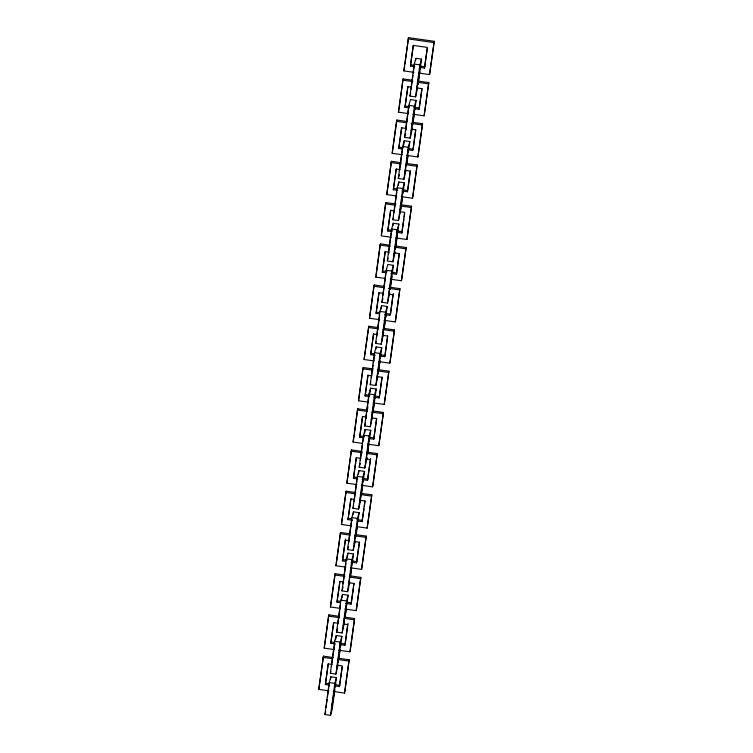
<?xml version="1.0" encoding="UTF-8"?>
<svg xmlns="http://www.w3.org/2000/svg" width="753" height="753" viewBox="0 0 753 753"><rect width="100%" height="100%" fill="white"/><g stroke="black" fill="none" stroke-linecap="round" stroke-linejoin="round"><path stroke-width="1.13" d="M334.266 649.557L324.214 648.126L328.524 616.123L328.882 614.872L339.349 616.359M328.835 690.821L318.773 689.381L323.451 656.136L333.127 657.51M328.882 614.872L324.214 648.126M323.451 656.136L318.773 689.381M356.931 484.621L346.869 483.181L351.18 451.188L351.538 449.936L362.005 451.424M345.928 567.141L335.866 565.71L340.544 532.456L349.486 533.736M351.491 525.876L341.438 524.446L346.107 491.191L355.783 492.575M351.538 449.936L346.869 483.181M340.497 608.405L330.435 606.974L335.113 573.72L344.78 575.104M336.384 563.31L340.544 532.456M346.107 491.191L341.438 524.446M379.587 319.686L369.525 318.246L373.846 286.253L374.203 285.001L384.67 286.488M335.113 573.72L330.435 606.974M368.584 402.206L358.522 400.775L362.842 368.772L363.2 367.52L373.262 368.961M374.156 360.941L364.094 359.51L368.763 326.256L378.439 327.64M362.033 443.31L353.091 442.039L357.411 410.037L357.769 408.785L367.445 410.159M363.2 367.52L358.522 400.775M368.763 326.256L364.094 359.51M374.203 285.001L369.525 318.246M354.221 435.065L353.091 442.039M354.531 432.787L357.769 408.785M402.243 154.742L392.181 153.311L396.502 121.318L396.859 120.056L407.326 121.553M395.918 204.016L385.856 202.585L385.498 203.837L381.187 235.84L391.24 237.27M396.812 196.006L386.75 194.575L391.428 161.321L401.104 162.704M396.859 120.056L392.181 153.311M384.689 278.375L375.747 277.104L380.067 245.101L380.425 243.85L390.101 245.224M381.545 234.588L385.856 202.585M391.428 161.321L386.75 194.575M376.265 274.704L380.425 243.85M413.905 72.335L403.843 70.904L408.512 37.65L434.227 41.311L429.549 74.566L418.376 72.975M408.465 113.599L398.412 112.159L403.081 78.914L412.757 80.289M398.921 109.769L403.081 78.914M404.662 66.217L403.843 70.904M404.973 63.93L408.512 37.65M335.123 643.9L330.783 643.288L333.57 622.618L338.229 623.277M329.682 685.164L325.352 684.543L328.139 663.882L332.007 664.428M330.783 643.288L333.777 622.515M325.352 684.543L328.336 663.77M357.779 478.964L353.439 478.353L356.225 457.683L360.885 458.342M345.693 561.333L342.446 560.872L345.232 540.202L349.223 540.776M352.348 520.229L348.008 519.608L350.794 498.938L354.663 499.493M353.439 478.353L356.433 457.57M340.262 602.598L337.005 602.136L339.801 581.467L343.66 582.022L343.123 583.914L345.909 563.244M342.446 560.872L345.589 538.95M348.008 519.608L351.002 498.834M337.005 602.136L339.998 581.363M379.352 313.879L376.095 313.408L378.891 292.748L383.55 293.406M369.431 396.558L365.101 395.937L367.888 375.267L371.878 375.841M375.003 355.294L370.664 354.672L373.45 334.003L377.319 334.558M376.095 313.408L379.088 292.635M362.918 437.662L359.67 437.201L362.457 416.531L366.325 417.087L365.779 418.979L368.565 398.309M365.101 395.937L368.095 375.163M370.664 354.672L373.657 333.899M402.008 148.943L398.761 148.473L401.547 127.803L406.206 128.471L405.66 130.363L408.455 109.703M359.67 437.201L362.654 416.428M392.097 231.623L387.757 231.002L390.543 210.332L394.534 210.906M397.659 190.358L393.32 189.737L396.116 169.067L399.975 169.623M386.656 272.878L382.326 272.266L385.112 251.596L388.981 252.142L388.435 254.043L391.231 233.374M387.757 231.002L390.751 210.228M393.32 189.737L396.313 168.964M398.761 148.473L401.744 127.699M382.326 272.266L385.31 251.493M414.752 66.678L410.413 66.066L413.199 45.396L427.29 47.401L424.504 68.071L420.174 67.459M409.321 107.943L404.982 107.331L407.768 86.661L411.637 87.207L411.1 89.108L412.955 75.328M410.413 66.066L413.406 45.293M404.982 107.331L407.975 86.548M338.041 664.908L335.942 674.086L330.332 673.286L334.643 641.292L336.28 635.541L341.89 636.341L340.507 646.629M334.765 690.172L332.139 709.599L330.501 715.35L324.901 714.55L329.212 682.557L330.849 676.806L336.459 677.606L335.226 686.745M326.03 707.585L327.113 699.546M327.423 697.25L328.666 688.063M331.461 666.33L334.85 643.561M360.696 499.973L358.597 509.15L352.988 508.35L357.308 476.357L358.946 470.606L364.546 471.406L363.162 481.694M349.693 582.502L347.594 591.679L341.984 590.879L346.305 558.877L347.942 553.135L353.552 553.935L352.319 563.075M355.265 541.238L353.166 550.415L347.557 549.615L351.867 517.612L353.505 511.871L359.115 512.671L357.882 521.81M354.126 501.385L356.913 480.725M344.573 621.479L342.163 632.944L336.553 632.144L340.874 600.141L342.511 594.39L348.121 595.19L347.039 603.191M348.686 542.649L351.322 523.128M335.819 638.968L336.28 635.541M337.843 624.03L340.478 604.508M372.359 417.567L370.26 426.744L364.65 425.944L368.961 393.941L370.598 388.2L376.208 389L374.975 398.139M377.921 376.302L375.822 385.48L370.212 384.679L374.533 352.677L376.171 346.935L381.771 347.735L380.387 358.014M383.663 332.751L381.253 344.215L375.643 343.415L379.964 311.422L381.602 305.671L387.211 306.471L385.668 317.898M330.539 679.093L330.849 676.806M367.078 457.683L364.819 467.999L359.209 467.208L363.53 435.206L365.167 429.455L370.777 430.255L369.695 438.255M376.782 336.45L379.568 315.78M358.475 474.032L358.946 470.606M360.348 460.243L362.513 444.166M362.824 441.87L364.028 436.42M371.351 377.714L373.055 365.083M373.356 362.786L374.73 354.945M406.008 170.103L403.909 179.28L398.299 178.48L402.62 146.477L404.257 140.736L409.867 141.536L408.785 149.536M347.321 557.7L347.942 553.135M353.204 514.158L353.505 511.871M397.631 233.204L398.864 224.055L393.254 223.264L391.616 229.006L387.306 261.009L392.915 261.809L395.014 252.631M401.038 207.932L398.478 220.544L392.868 219.744L397.189 187.742L398.826 182L404.436 182.791L403.504 189.652M399.589 170.366L402.224 150.845M342.05 597.826L342.511 594.39M389.734 292.748L387.484 303.064L381.875 302.264L386.185 270.271L387.823 264.519L393.433 265.32L392.351 273.32M394.007 212.779L396.793 192.109M367.596 409.011L367.906 406.705M381.14 309.097L381.602 305.671M383.004 295.308L385.79 274.638M369.987 392.765L370.598 388.2M375.86 349.213L376.171 346.935M412.239 128.951L410.14 138.128L404.53 137.328L408.841 105.335L410.479 99.584L416.089 100.384L414.856 109.524M417.67 87.696L415.571 96.864L409.961 96.073L414.282 64.071L415.92 58.32L421.529 59.12L420.136 69.408M364.706 432.89L365.167 429.455M413.265 73.032L413.726 69.587M392.953 225.542L393.254 223.264M398.365 185.426L398.826 182M403.646 145.301L404.257 140.736M415.609 60.607L415.92 58.32M335.942 674.086L340.252 642.093L341.89 636.341M330.501 715.35L334.821 683.357L336.459 677.606M358.597 509.15L362.918 477.157L364.546 471.406M347.594 591.679L351.915 559.677L353.552 553.935M353.166 550.415L357.477 518.412L359.115 512.671M338.125 662.838L338.426 660.579M339.979 649.077L338.737 658.31L349.157 659.797L344.836 691.791L344.488 693.052L333.306 691.452M340.29 646.771L340.761 643.307L337.071 667.12L337.617 665.228L342.229 665.887L339.443 686.557L335.104 685.936M342.163 632.944L346.484 600.941L348.121 595.19M334.709 689.164L331.64 708.385L335.33 684.571L335.019 686.868M338.963 658.056L340.045 650.055M381.253 344.215L385.574 312.222L387.211 306.471M360.781 497.902L361.082 495.643M362.635 484.141L361.393 493.375L371.813 494.862L367.144 528.107L357.082 526.676M362.946 481.835L363.417 478.371L359.727 502.185L360.273 500.293L364.885 500.952L362.099 521.622L357.76 521.001M364.819 467.999L369.139 436.006L370.777 430.255M370.26 426.744L374.57 394.741L376.208 389M375.822 385.48L380.133 353.477L381.771 347.735M351.482 567.818L350.39 575.904L360.819 577.382L356.498 609.384L356.141 610.636L344.968 609.045M351.792 565.512L352.413 560.9L348.733 584.714L349.627 581.561M355.501 538L357.204 525.368M357.675 521.933L357.986 519.636L354.296 543.45L354.832 541.576L359.322 542.216L356.527 562.886L351.114 562.115M403.909 179.28L408.23 147.277L409.867 141.536M344.196 622.825L344.498 620.557M346.051 609.083L344.959 617.159L354.588 618.533L350.277 650.536L349.919 651.787L338.737 650.197M346.361 606.777L346.982 602.155L343.302 625.978L343.839 624.077L347.66 624.623L344.874 645.293L339.452 644.521M350.465 576.789L351.698 567.649M356.037 535.524L357.27 526.385M361.619 493.121L362.701 485.12M392.915 261.809L397.226 229.806L398.864 224.055M398.478 220.544L402.799 188.542L404.436 182.791M345.034 618.053L346.267 608.904M383.286 334.106L383.588 331.838M385.141 320.354L384.049 328.44L394.478 329.927L390.158 361.92L389.8 363.172L378.627 361.581M385.611 316.9L386.073 313.436L382.392 337.25L382.929 335.358L387.541 336.017L384.755 356.677L380.416 356.065M387.484 303.064L391.795 271.071L393.433 265.32M372.744 413.228L375.079 395.956L371.389 419.779L372.283 416.625M378.006 374.213L378.317 371.916M378.627 369.619L379.87 360.433M380.18 358.136L380.642 354.691L376.952 378.514L377.488 376.641L381.978 377.281L379.192 397.942L373.77 397.17M384.284 328.186L385.357 320.185M368.706 444.148L367.615 452.224L377.253 453.598L372.933 485.591L372.575 486.852L361.402 485.252M369.017 441.842L369.638 437.22L365.958 461.043L366.852 457.89M372.97 412.992L374.665 400.427M378.693 370.589L379.926 361.449M407.797 155.419L406.705 163.505L417.134 164.982L412.813 196.985L412.456 198.237L401.283 196.646M408.267 151.955L408.728 148.501L405.048 172.315L405.585 170.423L410.197 171.082L407.411 191.742L401.998 190.97M415.571 96.864L419.892 64.871L421.529 59.12M367.69 453.118L368.923 443.969M395.25 249.422L397.113 235.642M397.424 233.336L397.735 231.02L394.045 254.843L394.949 251.69M400.662 209.278L400.973 206.981M401.283 204.684L402.366 196.646M402.836 193.201L403.147 190.904M410.14 138.128L414.451 106.135L416.089 100.384M391.833 275.749L390.28 287.288L399.909 288.663L395.589 320.656L395.231 321.917L384.058 320.317M406.94 163.25L408.013 155.25M390.195 289.321L391.889 276.746M395.476 249.196L397.17 236.63M401.349 205.654L402.582 196.505M417.906 84.487L419.769 70.707M420.08 68.391L420.39 66.085L416.701 89.908L417.247 88.007L421.859 88.666L419.073 109.336L414.734 108.714M418.131 84.261L419.826 71.695M412.851 124.386L414.545 111.811M339.443 686.557L342.276 666.932M345.382 642.893L348.018 623.371M362.108 479.586L367.53 480.358L370.316 459.688L366.495 459.142M367.53 480.358L370.674 458.436M345.674 603.369L351.096 604.141L353.882 583.471L349.27 582.822M356.527 562.886L359.52 542.113M362.099 521.622L364 508.877M364.311 506.581L365.092 500.849M351.096 604.141L353.468 587.961M353.778 585.665L354.089 583.368M368.339 438.434L373.752 439.206L376.547 418.536L371.926 417.877M393.33 293.501L390.543 314.17L386.214 313.549M373.752 439.206L376.745 418.433M379.192 397.942L382.176 377.168M385.263 354.277L387.748 335.904M396.426 232.235L401.848 233.006L404.634 212.346L400.144 211.706L399.617 213.579L403.297 189.756M415.835 129.714L413.199 149.226L408.87 148.614M390.995 273.499L396.417 274.271L399.203 253.601L394.591 252.942M401.848 233.006L403.909 219.123M404.22 216.826L404.681 213.381M407.928 189.342L410.404 170.969M396.417 274.271L399.401 253.497M424.504 68.071L427.337 48.446M419.073 109.336L422.066 88.562M349.919 651.787L354.588 618.533M344.488 693.052L349.157 659.797M372.575 486.852L377.253 453.598M350.399 567.781L361.572 569.372L366.25 536.127L355.068 534.526M367.144 528.107L371.813 494.862M356.141 610.636L360.819 577.382M366.25 536.127L361.572 569.372M395.231 321.917L399.909 288.663M373.055 402.846L384.237 404.436L388.906 371.191L377.733 369.591M389.8 363.172L394.478 329.927M367.624 444.11L378.797 445.701L383.475 412.446L373.055 410.959M388.906 371.191L384.237 404.436M383.475 412.446L378.797 445.701M395.711 237.91L406.893 239.501L411.562 206.247L400.389 204.656M412.456 198.237L417.134 164.982M406.714 155.382L417.887 156.972L422.565 123.727L412.936 122.353L414.959 107.35L411.27 131.163L412.173 128.019M390.28 279.175L401.462 280.765L406.131 247.511L395.711 246.024M422.565 123.727L417.887 156.972M406.131 247.511L401.462 280.765M411.562 206.247L406.893 239.501M429.549 74.566L434.227 41.311M412.936 114.23L424.118 115.83L428.786 82.576L418.367 81.089M428.786 82.576L424.118 115.83M398.412 112.159L398.77 110.907M413.886 68.438L414.479 66.339M409.961 96.073L410.78 93.193M404.53 137.328L405.622 133.497M398.299 178.48L399.391 174.649M375.747 277.104L376.105 275.843M392.868 219.744L393.414 217.824M387.579 260.049L388.124 258.128M407.411 191.742L407.768 190.49L402.347 189.718M381.875 302.264L382.966 298.433M392.304 272.285L388.614 296.108L389.508 292.955M375.643 343.415L376.189 341.504M370.212 384.679L370.758 382.759M368.866 397.264L369.469 395.156M364.65 425.944L365.469 423.064M384.755 356.677L385.112 355.425L379.691 354.654M359.209 467.208L360.301 463.368M335.866 565.71L336.224 564.458M352.988 508.35L353.534 506.44M351.482 521.98L352.075 519.881M347.557 549.615L348.375 546.744M341.984 590.879L343.076 587.048M336.553 632.144L337.645 628.313M330.332 673.286L330.878 671.375M328.816 686.915L329.419 684.816M324.901 714.55L325.72 711.679M344.874 645.293L345.232 644.041L339.81 643.269M408.164 38.902L433.869 42.573M414.282 64.071L419.892 64.871M410.771 64.814L414.028 65.276M419.44 66.048L424.861 66.819M402.723 80.166L412.785 81.597M417.256 82.237L428.429 83.828M408.841 105.335L414.451 106.135M405.34 106.069L409.679 106.691M414.009 107.312L419.43 108.084M396.502 121.318L406.564 122.748M411.034 123.388L422.207 124.979M411.816 129.271L415.637 129.817L412.842 150.487L407.429 149.715M402.62 146.477L408.23 147.277M399.118 147.221L403.448 147.842M391.071 162.573L401.123 164.013M405.594 164.643L416.776 166.244M397.189 187.742L402.799 188.542M393.678 188.485L396.935 188.947M385.498 203.837L394.44 205.117M400.031 205.908L411.204 207.508M391.616 229.006L397.226 229.806M388.115 229.75L392.454 230.362M396.784 230.983L402.206 231.755M380.067 245.101L390.129 246.532M394.6 247.172L405.773 248.763M386.185 270.271L391.795 271.071M382.684 271.005L387.014 271.626M392.435 272.398L396.775 273.019M373.846 286.253L383.898 287.684M388.369 288.324L399.551 289.914M389.15 294.207L392.972 294.752L390.186 315.422L384.774 314.65M379.964 311.422L385.574 312.222M376.453 312.156L379.71 312.617M368.405 327.508L378.467 328.948M382.938 329.588L394.12 331.179M374.533 352.677L380.133 353.477M371.022 353.421L374.279 353.882M362.842 368.772L372.904 370.212M377.375 370.853L388.548 372.443M368.961 393.941L374.57 394.741M365.459 394.685L369.789 395.306M374.128 395.918L379.55 396.69M357.411 410.037L367.473 411.477M371.935 412.107L383.117 413.698M363.53 435.206L369.139 436.006M360.028 435.949L364.358 436.561M369.779 437.333L374.109 437.954M351.18 451.188L362.362 452.779M366.833 453.419L376.895 454.85M357.308 476.357L362.918 477.157M353.797 477.091L357.054 477.562M363.548 478.484L367.888 479.106M345.749 492.453L354.691 493.723M360.282 494.523L371.455 496.114M351.867 517.612L357.477 518.412M348.366 518.356L351.613 518.817M357.035 519.589L362.457 520.361M340.187 533.717L350.249 535.148M354.719 535.788L365.892 537.378M346.305 558.877L351.915 559.677M342.803 559.62L347.133 560.241M352.555 561.013L356.884 561.625M334.756 574.972L344.808 576.412M349.279 577.043L360.461 578.643M340.874 600.141L346.484 600.941M337.363 600.885L340.62 601.346M347.124 602.268L351.453 602.889M328.524 616.123L339.707 617.714M344.177 618.354L354.23 619.785M334.643 641.292L340.252 642.093M331.141 642.027L334.388 642.497M323.093 657.388L332.035 658.659M337.626 659.459L348.799 661.049M329.212 682.557L334.821 683.357M325.71 683.291L328.957 683.752M334.379 684.524L339.801 685.296"/></g></svg>
